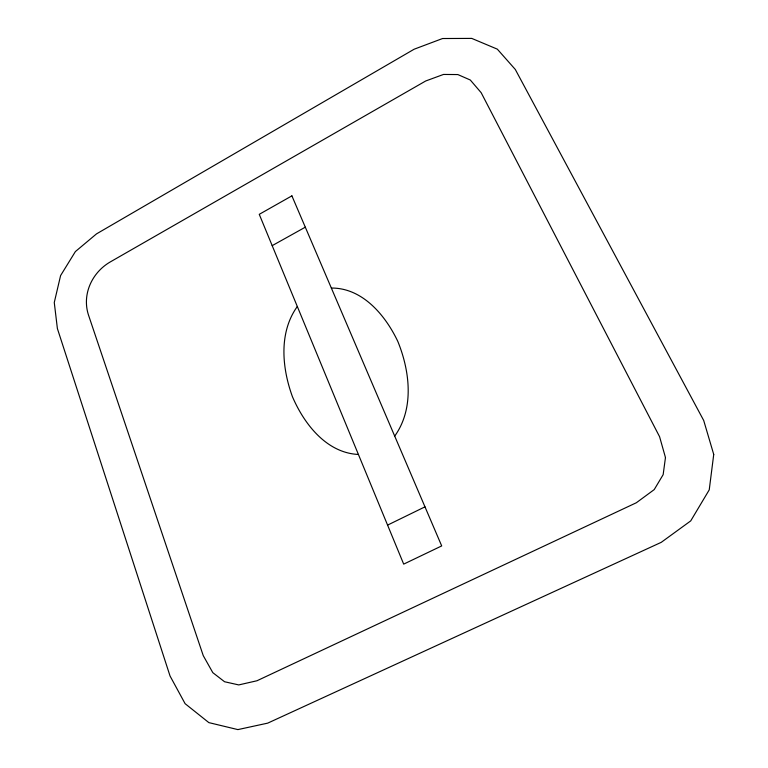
<?xml version="1.0" encoding="UTF-8"?>
<svg xmlns="http://www.w3.org/2000/svg" width="768" height="768" viewBox="0 0 768 768"><rect width="100%" height="100%" fill="white"/><g stroke="black" fill="none" stroke-linecap="round" stroke-linejoin="round"><path stroke-width="1.15" d="M394.704 436.109C414.394 408.662 409.93 371.155 397.834 341.462C385.488 315.427 362.602 287.837 331.344 288.048M297.312 306.499C278.592 332.573 281.981 368.026 292.445 396.72C304.118 423.946 326.458 452.928 358.406 454.464M272.189 245.645L305.299 227.184M387.581 525.11L424.973 506.851M713.731 454.435L709.238 489.859L690.73 520.886L661.238 542.342L267.706 723.139L237.888 729.6L208.858 722.621L185.107 703.68L170.045 676.003L57.389 328.55L54.269 302.515L60.595 275.578L75.379 251.578L96.49 233.894L414.154 49.21L442.57 38.525L471.744 38.4L497.328 49.152L515.299 69.456L703.699 420.47L713.731 454.435M665.462 457.536L663.158 474.643L654.221 489.6L636.326 502.762L256.982 680.755L238.742 684.922L224.563 681.744L212.813 672.662L203.251 655.632L88.358 314.65C81.955 294.336 91.939 272.698 109.939 262.128L425.702 80.986L443.491 74.448L457.843 74.563L470.294 80.006L481.171 92.698L659.578 436.694L665.462 457.536M291.898 195.859L259.258 214.33L403.69 564.125L441.696 545.923L291.898 195.859"/></g></svg>
